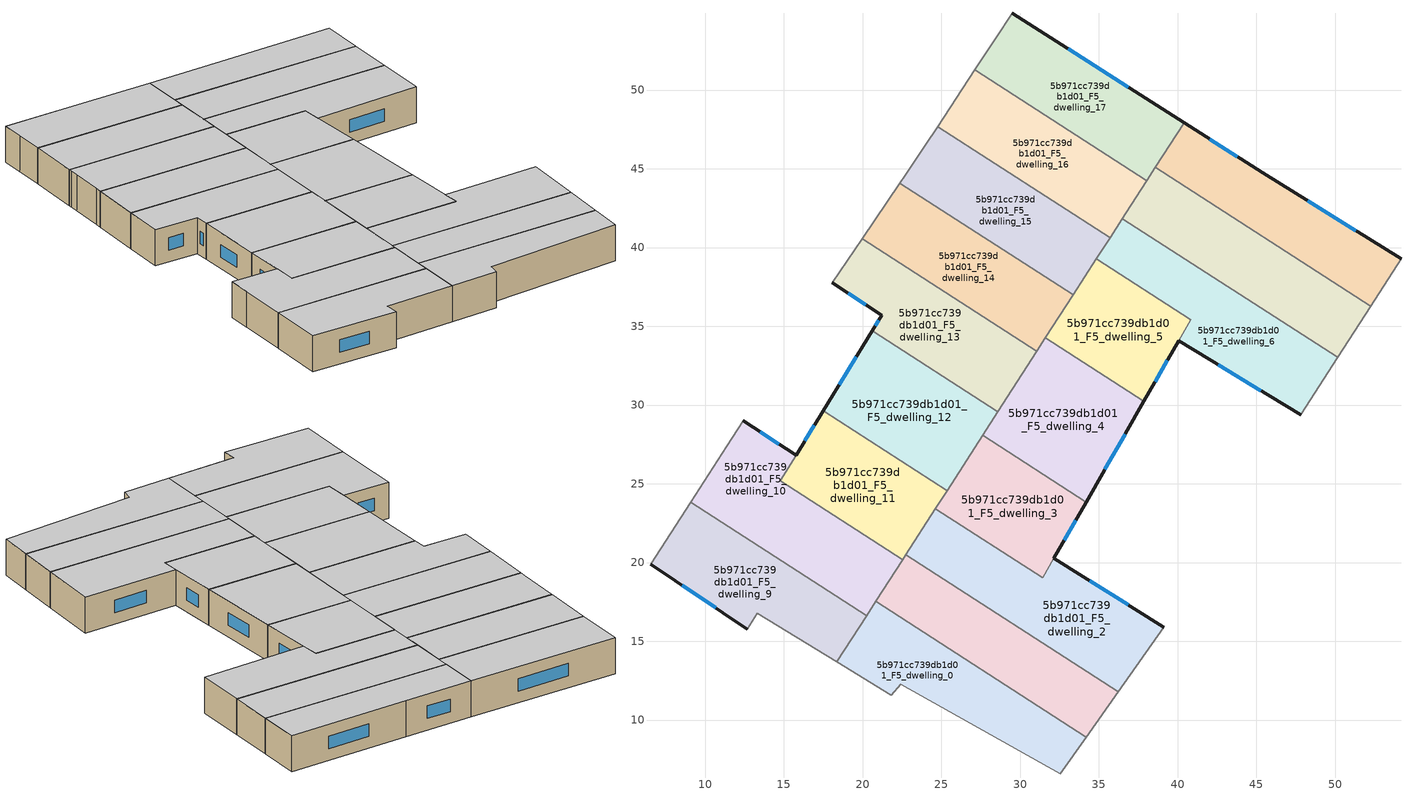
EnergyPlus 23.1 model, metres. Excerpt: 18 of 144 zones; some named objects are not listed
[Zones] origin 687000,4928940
5b971cc739db1d01_F5_dwelling_0
 floor to 5b971cc739db1d01_F4_dwelling_0 (EU_floor_Construction): 34.19,8.92 32.55,6.59 22.43,12.28 21.81,11.59 18.36,13.7 20.83,17.54 z15
 wall adiabatic (EU_wall_Construction): 18.36,13.7 21.81,11.59 22.43,12.28 32.55,6.59 34.19,8.92 z15:18
 wall to 5b971cc739db1d01_F5_dwelling_1 (EU_wall_Construction): 34.19,8.92 20.83,17.54 z15:18
 wall to 5b971cc739db1d01_F5_dwelling_9 (EU_wall_Construction): 20.25,16.63 18.36,13.7 z15:18
 wall to 5b971cc739db1d01_F5_dwelling_10 (EU_wall_Construction): 20.83,17.53 20.25,16.63 z15:18
 ceiling to 5b971cc739db1d01_F6_dwelling_0 (EU_floor_Construction): 32.55,6.59 34.19,8.92 20.83,17.54 18.36,13.7 21.81,11.59 22.43,12.28 z18
5b971cc739db1d01_F5_dwelling_1
 floor to 5b971cc739db1d01_F4_dwelling_1 (EU_floor_Construction): 36.22,11.8 34.19,8.92 20.83,17.54 22.53,20.18 22.73,20.49 z15
 wall adiabatic (EU_wall_Construction): 34.19,8.92 36.22,11.8 z15:18
 wall to 5b971cc739db1d01_F5_dwelling_2 (EU_wall_Construction): 36.22,11.8 22.73,20.49 z15:18
 wall to 5b971cc739db1d01_F5_dwelling_10 (EU_wall_Construction): 22.53,20.18 20.83,17.54 z15:18
 wall to 5b971cc739db1d01_F5_dwelling_11 (EU_wall_Construction): 22.73,20.49 22.53,20.18 z15:18
 ceiling to 5b971cc739db1d01_F6_dwelling_1 (EU_floor_Construction): 34.19,8.92 36.22,11.8 22.73,20.49 22.53,20.18 20.83,17.54 z18
5b971cc739db1d01_F5_dwelling_10
 floor to 5b971cc739db1d01_F4_dwelling_10 (EU_floor_Construction): 15.77,26.81 14.77,25.18 22.53,20.18 20.25,16.63 9.07,23.83 11.36,27.38 12.42,29.01 z15
 wall outside (EU_wall_Construction): 15.77,26.81 12.42,29.01 z15:18
 wall adiabatic (EU_wall_Construction): 12.42,29.01 11.36,27.38 9.07,23.83 z15:18
 wall to 5b971cc739db1d01_F5_dwelling_11 (EU_wall_Construction): 22.53,20.18 14.77,25.18 15.77,26.81 z15:18
 wall to 5b971cc739db1d01_F5_dwelling_9 (EU_wall_Construction): 9.07,23.83 20.25,16.63 z15:18
 window (EU_Window_Construction): 14.68,27.53 13.51,28.29 z15.98:17.02
 ceiling to 5b971cc739db1d01_F6_dwelling_10 (EU_floor_Construction): 20.25,16.63 22.53,20.18 14.77,25.18 15.77,26.81 12.42,29.01 11.36,27.38 9.07,23.83 z18
5b971cc739db1d01_F5_dwelling_11
 floor to 5b971cc739db1d01_F4_dwelling_11 (EU_floor_Construction): 25.35,24.56 22.53,20.18 14.77,25.18 17.49,29.62 z15
 wall outside (EU_wall_Construction): 17.49,29.62 15.77,26.81 z15:18
 wall to 5b971cc739db1d01_F5_dwelling_12 (EU_wall_Construction): 25.35,24.56 17.49,29.62 z15:18
 wall to 5b971cc739db1d01_F5_dwelling_2 (EU_wall_Construction): 22.73,20.49 24.62,23.42 z15:18
 wall to 5b971cc739db1d01_F5_dwelling_3 (EU_wall_Construction): 24.62,23.42 25.35,24.56 z15:18
 window (EU_Window_Construction): 16.93,28.71 16.33,27.73 z15.98:17.02
 ceiling to 5b971cc739db1d01_F6_dwelling_11 (EU_floor_Construction): 22.53,20.18 25.35,24.56 17.49,29.62 14.77,25.18 z18
5b971cc739db1d01_F5_dwelling_12
 floor to 5b971cc739db1d01_F4_dwelling_12 (EU_floor_Construction): 28.58,29.57 25.35,24.56 17.49,29.62 20.6,34.71 z15
 wall outside (EU_wall_Construction): 20.6,34.71 17.49,29.62 z15:18
 wall to 5b971cc739db1d01_F5_dwelling_13 (EU_wall_Construction): 28.58,29.57 20.6,34.71 z15:18
 wall to 5b971cc739db1d01_F5_dwelling_3 (EU_wall_Construction): 25.35,24.56 27.62,28.08 z15:18
 wall to 5b971cc739db1d01_F5_dwelling_4 (EU_wall_Construction): 27.62,28.08 28.58,29.57 z15:18
 window (EU_Window_Construction): 19.59,33.06 18.5,31.28 z15.98:17.02
 ceiling to 5b971cc739db1d01_F6_dwelling_12 (EU_floor_Construction): 25.35,24.56 28.58,29.57 20.6,34.71 17.49,29.62 z18
5b971cc739db1d01_F5_dwelling_13
 floor to 5b971cc739db1d01_F4_dwelling_13 (EU_floor_Construction): 31.06,33.42 28.58,29.57 20.6,34.71 21.21,35.71 18.08,37.77 19.97,40.56 z15
 wall outside (EU_wall_Construction): 18.08,37.77 21.21,35.71 20.6,34.71 z15:18
 wall to 5b971cc739db1d01_F5_dwelling_14 (EU_wall_Construction): 31.06,33.42 19.97,40.56 z15:18
 wall adiabatic (EU_wall_Construction): 19.97,40.56 18.08,37.77 z15:18
 wall to 5b971cc739db1d01_F5_dwelling_4 (EU_wall_Construction): 28.58,29.57 31.06,33.42 z15:18
 window (EU_Window_Construction): 21.01,35.38 20.8,35.03 / 19.1,37.1 20.19,36.38 z15.98:17.02
 ceiling to 5b971cc739db1d01_F6_dwelling_13 (EU_floor_Construction): 28.58,29.57 31.06,33.42 19.97,40.56 18.08,37.77 21.21,35.71 20.6,34.71 z18
5b971cc739db1d01_F5_dwelling_14
 floor to 5b971cc739db1d01_F4_dwelling_14 (EU_floor_Construction): 33.37,37.01 31.06,33.42 19.97,40.56 22.37,44.1 z15
 wall adiabatic (EU_wall_Construction): 22.37,44.1 19.97,40.56 z15:18
 wall to 5b971cc739db1d01_F5_dwelling_15 (EU_wall_Construction): 33.37,37.01 22.37,44.1 z15:18
 wall to 5b971cc739db1d01_F5_dwelling_5 (EU_wall_Construction): 31.61,34.27 33.37,37.01 z15:18
 wall to 5b971cc739db1d01_F5_dwelling_4 (EU_wall_Construction): 31.06,33.42 31.61,34.27 z15:18
 ceiling to 5b971cc739db1d01_F6_dwelling_14 (EU_floor_Construction): 31.06,33.42 33.37,37.01 22.37,44.1 19.97,40.56 z18
5b971cc739db1d01_F5_dwelling_15
 floor to 5b971cc739db1d01_F4_dwelling_15 (EU_floor_Construction): 35.7,40.62 33.37,37.01 22.37,44.1 22.7,44.59 24.17,46.79 24.57,47.4 24.75,47.68 z15
 wall adiabatic (EU_wall_Construction): 24.75,47.68 24.57,47.4 24.17,46.79 22.7,44.59 22.37,44.1 z15:18
 wall to 5b971cc739db1d01_F5_dwelling_16 (EU_wall_Construction): 35.7,40.62 24.75,47.68 z15:18
 wall to 5b971cc739db1d01_F5_dwelling_6 (EU_wall_Construction): 34.83,39.28 35.7,40.62 z15:18
 wall to 5b971cc739db1d01_F5_dwelling_5 (EU_wall_Construction): 33.37,37.01 34.83,39.28 z15:18
 ceiling to 5b971cc739db1d01_F6_dwelling_15 (EU_floor_Construction): 33.37,37.01 35.7,40.62 24.75,47.68 24.57,47.4 24.17,46.79 22.7,44.59 22.37,44.1 z18
5b971cc739db1d01_F5_dwelling_16
 floor to 5b971cc739db1d01_F4_dwelling_16 (EU_floor_Construction): 38.04,44.25 35.7,40.62 24.75,47.68 27.13,51.28 z15
 wall adiabatic (EU_wall_Construction): 27.13,51.28 24.75,47.68 z15:18
 wall to 5b971cc739db1d01_F5_dwelling_17 (EU_wall_Construction): 38.04,44.25 27.13,51.28 z15:18
 wall to 5b971cc739db1d01_F5_dwelling_7 (EU_wall_Construction): 36.49,41.84 36.7,42.18 38.04,44.25 z15:18
 wall to 5b971cc739db1d01_F5_dwelling_6 (EU_wall_Construction): 35.7,40.62 36.49,41.84 z15:18
 ceiling to 5b971cc739db1d01_F6_dwelling_16 (EU_floor_Construction): 35.7,40.62 38.04,44.25 27.13,51.28 24.75,47.68 z18
5b971cc739db1d01_F5_dwelling_17
 floor to 5b971cc739db1d01_F4_dwelling_17 (EU_floor_Construction): 40.4,47.92 38.04,44.25 27.13,51.28 28.45,53.29 29.49,54.88 z15
 wall outside (EU_wall_Construction): 40.4,47.92 29.49,54.88 z15:18
 wall adiabatic (EU_wall_Construction): 29.49,54.88 28.45,53.29 27.13,51.28 z15:18
 wall to 5b971cc739db1d01_F5_dwelling_8 (EU_wall_Construction): 38.57,45.08 40.4,47.92 z15:18
 wall to 5b971cc739db1d01_F5_dwelling_7 (EU_wall_Construction): 38.04,44.26 38.57,45.08 z15:18
 window (EU_Window_Construction): 36.85,50.19 33.04,52.62 z15.98:17.02
 ceiling to 5b971cc739db1d01_F6_dwelling_17 (EU_floor_Construction): 38.04,44.25 40.4,47.92 29.49,54.88 28.45,53.29 27.13,51.28 z18
5b971cc739db1d01_F5_dwelling_2
 floor to 5b971cc739db1d01_F4_dwelling_2 (EU_floor_Construction): 39.12,15.9 36.22,11.8 22.73,20.49 24.62,23.42 31.43,19.03 32.14,20.26 z15
 wall outside (EU_wall_Construction): 39.12,15.9 32.14,20.26 z15:18
 wall adiabatic (EU_wall_Construction): 36.22,11.8 39.12,15.9 z15:18
 wall to 5b971cc739db1d01_F5_dwelling_3 (EU_wall_Construction): 32.14,20.26 31.43,19.03 24.62,23.42 z15:18
 window (EU_Window_Construction): 36.85,17.32 34.41,18.84 z15.98:17.02
 ceiling to 5b971cc739db1d01_F6_dwelling_2 (EU_floor_Construction): 36.22,11.8 39.12,15.9 32.14,20.26 31.43,19.03 24.62,23.42 22.73,20.49 z18
5b971cc739db1d01_F5_dwelling_3
 floor to 5b971cc739db1d01_F4_dwelling_3 (EU_floor_Construction): 34.19,23.84 31.43,19.03 24.62,23.42 27.62,28.08 z15
 wall outside (EU_wall_Construction): 32.14,20.26 34.19,23.84 z15:18
 wall to 5b971cc739db1d01_F5_dwelling_4 (EU_wall_Construction): 34.19,23.84 27.62,28.08 z15:18
 window (EU_Window_Construction): 32.8,21.43 33.52,22.68 z15.98:17.02
 ceiling to 5b971cc739db1d01_F6_dwelling_3 (EU_floor_Construction): 31.43,19.03 34.19,23.84 27.62,28.08 24.62,23.42 z18
5b971cc739db1d01_F5_dwelling_4
 floor to 5b971cc739db1d01_F4_dwelling_4 (EU_floor_Construction): 37.85,30.24 34.19,23.84 27.62,28.08 31.61,34.27 z15
 wall outside (EU_wall_Construction): 34.19,23.84 37.85,30.24 z15:18
 wall to 5b971cc739db1d01_F5_dwelling_5 (EU_wall_Construction): 37.85,30.24 31.61,34.27 z15:18
 window (EU_Window_Construction): 35.38,25.93 36.66,28.16 z15.98:17.02
 ceiling to 5b971cc739db1d01_F6_dwelling_4 (EU_floor_Construction): 34.19,23.84 37.85,30.24 31.61,34.27 27.62,28.08 z18
5b971cc739db1d01_F5_dwelling_5
 floor to 5b971cc739db1d01_F4_dwelling_5 (EU_floor_Construction): 40.82,35.42 37.85,30.24 31.61,34.27 34.83,39.28 z15
 wall outside (EU_wall_Construction): 37.85,30.24 40.06,34.09 z15:18
 wall to 5b971cc739db1d01_F5_dwelling_6 (EU_wall_Construction): 40.06,34.09 40.82,35.42 34.83,39.28 z15:18
 window (EU_Window_Construction): 38.57,31.49 39.34,32.84 z15.98:17.02
 ceiling to 5b971cc739db1d01_F6_dwelling_5 (EU_floor_Construction): 37.85,30.24 40.82,35.42 34.83,39.28 31.61,34.27 z18
5b971cc739db1d01_F5_dwelling_6
 floor to 5b971cc739db1d01_F4_dwelling_6 (EU_floor_Construction): 50.15,33.04 47.8,29.4 40.06,34.09 40.82,35.42 34.83,39.28 36.49,41.84 z15
 wall outside (EU_wall_Construction): 40.06,34.09 47.8,29.4 z15:18
 wall to 5b971cc739db1d01_F5_dwelling_7 (EU_wall_Construction): 50.15,33.04 36.49,41.84 z15:18
 wall adiabatic (EU_wall_Construction): 47.8,29.4 50.15,33.04 z15:18
 window (EU_Window_Construction): 42.57,32.56 45.28,30.92 z15.98:17.02
 ceiling to 5b971cc739db1d01_F6_dwelling_6 (EU_floor_Construction): 47.8,29.4 50.15,33.04 36.49,41.84 34.83,39.28 40.82,35.42 40.06,34.09 z18
5b971cc739db1d01_F5_dwelling_7
 floor to 5b971cc739db1d01_F4_dwelling_7 (EU_floor_Construction): 52.24,36.28 50.15,33.04 36.49,41.84 36.7,42.18 38.57,45.08 z15
 wall to 5b971cc739db1d01_F5_dwelling_8 (EU_wall_Construction): 52.24,36.28 38.57,45.08 z15:18
 wall adiabatic (EU_wall_Construction): 50.15,33.04 52.24,36.28 z15:18
 ceiling to 5b971cc739db1d01_F6_dwelling_7 (EU_floor_Construction): 50.15,33.04 52.24,36.28 38.57,45.08 36.7,42.18 36.49,41.84 z18
5b971cc739db1d01_F5_dwelling_8
 floor to 5b971cc739db1d01_F4_dwelling_8 (EU_floor_Construction): 54.18,39.28 52.24,36.28 38.57,45.08 40.4,47.92 45.39,44.75 z15
 wall outside (EU_wall_Construction): 54.18,39.28 45.39,44.75 40.4,47.92 z15:18
 wall adiabatic (EU_wall_Construction): 52.24,36.28 54.18,39.28 z15:18
 window (EU_Window_Construction): 43.77,45.78 42.02,46.89 / 51.32,41.06 48.25,42.97 z15.98:17.02
 ceiling to 5b971cc739db1d01_F6_dwelling_8 (EU_floor_Construction): 52.24,36.28 54.18,39.28 45.39,44.75 40.4,47.92 38.57,45.08 z18
5b971cc739db1d01_F5_dwelling_9
 floor to 5b971cc739db1d01_F4_dwelling_9 (EU_floor_Construction): 20.25,16.63 18.36,13.7 13.3,16.78 12.68,15.78 6.53,19.9 9.07,23.83 z15
 wall outside (EU_wall_Construction): 6.53,19.9 12.68,15.78 z15:18
 wall adiabatic (EU_wall_Construction): 12.68,15.78 13.3,16.78 18.36,13.7 / 9.07,23.83 6.53,19.9 z15:18
 window (EU_Window_Construction): 8.53,18.56 10.68,17.12 z15.98:17.02
 ceiling to 5b971cc739db1d01_F6_dwelling_9 (EU_floor_Construction): 18.36,13.7 20.25,16.63 9.07,23.83 6.53,19.9 12.68,15.78 13.3,16.78 z18
[Building]
EU S2 Campaign: North Axis=0; Terrain=City; Solar Distribution=FullExterior
[Site:Location]
Bologna: Latitude=44.5; Longitude=11.25; Time Zone=1; Elevation=37
[SizingPeriod:WeatherFileDays]
AnnualSizingPeriod: Begin Month=1; Begin Day of Month=1; End Month=12; End Day of Month=31; Day of Week for Start Day=Monday; Use Weather File Daylight Saving Period=No; Use Weather File Rain and Snow Indicators=No
[MATERIAL]
EU_InternalMass_Material: Roughness=MediumRough; Thickness=0.1; Conductivity=1; Density=1800; Specific Heat=900; Thermal Absorptance=0.9; Solar Absorptance=0.7; Visible Absorptance=0.7
[MATERIAL:NOMASS] Roughness=MediumRough; Thermal Absorptance=0.9; Solar Absorptance=0.7; Visible Absorptance=0.7
Name | Thermal Resistance
EU_wall_NoMass | 0.905828
EU_floor_NoMass | 0.67114
[WINDOWMATERIAL:SIMPLEGLAZINGSYSTEM]
EU_Window_SimpleGlazing: UFactor=4.52486; Solar Heat Gain Coefficient=0.85; Visible Transmittance=0.85
[CONSTRUCTION]
EU_wall_Construction: EU_wall_NoMass
EU_floor_Construction: EU_floor_NoMass
EU_Window_Construction: EU_Window_SimpleGlazing
EU_InternalMass_Construction: EU_InternalMass_Material
[ZONE] Type=1; Multiplier=1; Ceiling Height=autocalculate; Floor Area=autocalculate; Part of Total Floor Area=Yes
Name | Volume
5b971cc739db1d01_F5_dwelling_0 | 168.436
5b971cc739db1d01_F5_dwelling_1 | 168.46
5b971cc739db1d01_F5_dwelling_10 | 191.74
5b971cc739db1d01_F5_dwelling_11 | 145.154
5b971cc739db1d01_F5_dwelling_12 | 168.438
5b971cc739db1d01_F5_dwelling_13; 5b971cc739db1d01_F5_dwelling_16; 5b971cc739db1d01_F5_dwelling_4 | 168.426
5b971cc739db1d01_F5_dwelling_14 | 168.458
5b971cc739db1d01_F5_dwelling_15 | 168.444
5b971cc739db1d01_F5_dwelling_17 | 168.457
5b971cc739db1d01_F5_dwelling_2 | 204.521
5b971cc739db1d01_F5_dwelling_3 | 132.349
5b971cc739db1d01_F5_dwelling_5 | 130.07
5b971cc739db1d01_F5_dwelling_6 | 187.3
5b971cc739db1d01_F5_dwelling_7 | 187.932
5b971cc739db1d01_F5_dwelling_8 | 168.45
5b971cc739db1d01_F5_dwelling_9 | 168.433
[INTERNALMASS] Construction=EU_InternalMass_Construction
Name | Zone or ZoneList | Surface Area
5b971cc739db1d01_F5_dwelling_0_EU_InternalMass | 5b971cc739db1d01_F5_dwelling_0 | 56.1451
5b971cc739db1d01_F5_dwelling_1_EU_InternalMass | 5b971cc739db1d01_F5_dwelling_1 | 56.1549
5b971cc739db1d01_F5_dwelling_2_EU_InternalMass | 5b971cc739db1d01_F5_dwelling_2 | 68.1744
5b971cc739db1d01_F5_dwelling_3_EU_InternalMass | 5b971cc739db1d01_F5_dwelling_3 | 44.1213
5b971cc739db1d01_F5_dwelling_4_EU_InternalMass | 5b971cc739db1d01_F5_dwelling_4 | 56.1423
5b971cc739db1d01_F5_dwelling_5_EU_InternalMass | 5b971cc739db1d01_F5_dwelling_5 | 43.3524
5b971cc739db1d01_F5_dwelling_6_EU_InternalMass | 5b971cc739db1d01_F5_dwelling_6 | 62.4369
5b971cc739db1d01_F5_dwelling_7_EU_InternalMass | 5b971cc739db1d01_F5_dwelling_7 | 62.642
5b971cc739db1d01_F5_dwelling_8_EU_InternalMass | 5b971cc739db1d01_F5_dwelling_8 | 56.1504
5b971cc739db1d01_F5_dwelling_9_EU_InternalMass | 5b971cc739db1d01_F5_dwelling_9 | 56.1443
5b971cc739db1d01_F5_dwelling_10_EU_InternalMass | 5b971cc739db1d01_F5_dwelling_10 | 63.9151
5b971cc739db1d01_F5_dwelling_11_EU_InternalMass | 5b971cc739db1d01_F5_dwelling_11 | 48.3802
5b971cc739db1d01_F5_dwelling_12_EU_InternalMass | 5b971cc739db1d01_F5_dwelling_12 | 56.1462
5b971cc739db1d01_F5_dwelling_13_EU_InternalMass | 5b971cc739db1d01_F5_dwelling_13 | 56.1421
5b971cc739db1d01_F5_dwelling_14_EU_InternalMass | 5b971cc739db1d01_F5_dwelling_14 | 56.1528
5b971cc739db1d01_F5_dwelling_15_EU_InternalMass | 5b971cc739db1d01_F5_dwelling_15 | 56.1477
5b971cc739db1d01_F5_dwelling_16_EU_InternalMass | 5b971cc739db1d01_F5_dwelling_16 | 56.1423
5b971cc739db1d01_F5_dwelling_17_EU_InternalMass | 5b971cc739db1d01_F5_dwelling_17 | 56.1525
[OTHEREQUIPMENT] Fuel Type=Electricity; Design Level Calculation Method=Watts/Area; Power per Zone Floor Area=1; Fraction Latent=0; Fraction Radiant=0; Fraction Lost=0; Carbon Dioxide Generation Rate=0; EndUse Subcategory=EU_Step8_InternalGains
Name | Zone or ZoneList or Space or SpaceList | Schedule
EU_Step8_InternalGain_5b971cc739db1d01_F5_dwelling_0_f000 | 5b971cc739db1d01_F5_dwelling_0 | EU_Step8_GainSchedule_5b971cc739db1d01_F5_dwelling_0_f000
EU_Step8_InternalGain_5b971cc739db1d01_F5_dwelling_1_f000 | 5b971cc739db1d01_F5_dwelling_1 | EU_Step8_GainSchedule_5b971cc739db1d01_F5_dwelling_1_f000
EU_Step8_InternalGain_5b971cc739db1d01_F5_dwelling_2_f000 | 5b971cc739db1d01_F5_dwelling_2 | EU_Step8_GainSchedule_5b971cc739db1d01_F5_dwelling_2_f000
EU_Step8_InternalGain_5b971cc739db1d01_F5_dwelling_3_f000 | 5b971cc739db1d01_F5_dwelling_3 | EU_Step8_GainSchedule_5b971cc739db1d01_F5_dwelling_3_f000
EU_Step8_InternalGain_5b971cc739db1d01_F5_dwelling_4_f000 | 5b971cc739db1d01_F5_dwelling_4 | EU_Step8_GainSchedule_5b971cc739db1d01_F5_dwelling_4_f000
EU_Step8_InternalGain_5b971cc739db1d01_F5_dwelling_5_f000 | 5b971cc739db1d01_F5_dwelling_5 | EU_Step8_GainSchedule_5b971cc739db1d01_F5_dwelling_5_f000
EU_Step8_InternalGain_5b971cc739db1d01_F5_dwelling_6_f000 | 5b971cc739db1d01_F5_dwelling_6 | EU_Step8_GainSchedule_5b971cc739db1d01_F5_dwelling_6_f000
EU_Step8_InternalGain_5b971cc739db1d01_F5_dwelling_7_f000 | 5b971cc739db1d01_F5_dwelling_7 | EU_Step8_GainSchedule_5b971cc739db1d01_F5_dwelling_7_f000
EU_Step8_InternalGain_5b971cc739db1d01_F5_dwelling_8_f000 | 5b971cc739db1d01_F5_dwelling_8 | EU_Step8_GainSchedule_5b971cc739db1d01_F5_dwelling_8_f000
EU_Step8_InternalGain_5b971cc739db1d01_F5_dwelling_9_f000 | 5b971cc739db1d01_F5_dwelling_9 | EU_Step8_GainSchedule_5b971cc739db1d01_F5_dwelling_9_f000
EU_Step8_InternalGain_5b971cc739db1d01_F5_dwelling_10_f000 | 5b971cc739db1d01_F5_dwelling_10 | EU_Step8_GainSchedule_5b971cc739db1d01_F5_dwelling_10_f000
EU_Step8_InternalGain_5b971cc739db1d01_F5_dwelling_11_f000 | 5b971cc739db1d01_F5_dwelling_11 | EU_Step8_GainSchedule_5b971cc739db1d01_F5_dwelling_11_f000
EU_Step8_InternalGain_5b971cc739db1d01_F5_dwelling_12_f000 | 5b971cc739db1d01_F5_dwelling_12 | EU_Step8_GainSchedule_5b971cc739db1d01_F5_dwelling_12_f000
EU_Step8_InternalGain_5b971cc739db1d01_F5_dwelling_13_f000 | 5b971cc739db1d01_F5_dwelling_13 | EU_Step8_GainSchedule_5b971cc739db1d01_F5_dwelling_13_f000
EU_Step8_InternalGain_5b971cc739db1d01_F5_dwelling_14_f000 | 5b971cc739db1d01_F5_dwelling_14 | EU_Step8_GainSchedule_5b971cc739db1d01_F5_dwelling_14_f000
EU_Step8_InternalGain_5b971cc739db1d01_F5_dwelling_15_f000 | 5b971cc739db1d01_F5_dwelling_15 | EU_Step8_GainSchedule_5b971cc739db1d01_F5_dwelling_15_f000
EU_Step8_InternalGain_5b971cc739db1d01_F5_dwelling_16_f000 | 5b971cc739db1d01_F5_dwelling_16 | EU_Step8_GainSchedule_5b971cc739db1d01_F5_dwelling_16_f000
EU_Step8_InternalGain_5b971cc739db1d01_F5_dwelling_17_f000 | 5b971cc739db1d01_F5_dwelling_17 | EU_Step8_GainSchedule_5b971cc739db1d01_F5_dwelling_17_f000
[ZONEVENTILATION:DESIGNFLOWRATE] Schedule=EU_AlwaysOn; Design Flow Rate Calculation Method=AirChanges/Hour; Air Changes per Hour=0.73129; Ventilation Type=Natural; Fan Pressure Rise=0; Fan Total Efficiency=1; Constant Term Coefficient=1; Temperature Term Coefficient=0; Velocity Term Coefficient=0; Velocity Squared Term Coefficient=0; Minimum Indoor Temperature=-100; Maximum Indoor Temperature=100; Delta Temperature=-100; Minimum Outdoor Temperature=-100; Maximum Outdoor Temperature=100; Maximum Wind Speed=40
Name | Zone or ZoneList or Space or SpaceList
EU_ConstantAir_5b971cc739db1d01_F5_dwelling_0 | 5b971cc739db1d01_F5_dwelling_0
EU_ConstantAir_5b971cc739db1d01_F5_dwelling_1 | 5b971cc739db1d01_F5_dwelling_1
EU_ConstantAir_5b971cc739db1d01_F5_dwelling_2 | 5b971cc739db1d01_F5_dwelling_2
EU_ConstantAir_5b971cc739db1d01_F5_dwelling_3 | 5b971cc739db1d01_F5_dwelling_3
EU_ConstantAir_5b971cc739db1d01_F5_dwelling_4 | 5b971cc739db1d01_F5_dwelling_4
EU_ConstantAir_5b971cc739db1d01_F5_dwelling_5 | 5b971cc739db1d01_F5_dwelling_5
EU_ConstantAir_5b971cc739db1d01_F5_dwelling_6 | 5b971cc739db1d01_F5_dwelling_6
EU_ConstantAir_5b971cc739db1d01_F5_dwelling_7 | 5b971cc739db1d01_F5_dwelling_7
EU_ConstantAir_5b971cc739db1d01_F5_dwelling_8 | 5b971cc739db1d01_F5_dwelling_8
EU_ConstantAir_5b971cc739db1d01_F5_dwelling_9 | 5b971cc739db1d01_F5_dwelling_9
EU_ConstantAir_5b971cc739db1d01_F5_dwelling_10 | 5b971cc739db1d01_F5_dwelling_10
EU_ConstantAir_5b971cc739db1d01_F5_dwelling_11 | 5b971cc739db1d01_F5_dwelling_11
EU_ConstantAir_5b971cc739db1d01_F5_dwelling_12 | 5b971cc739db1d01_F5_dwelling_12
EU_ConstantAir_5b971cc739db1d01_F5_dwelling_13 | 5b971cc739db1d01_F5_dwelling_13
EU_ConstantAir_5b971cc739db1d01_F5_dwelling_14 | 5b971cc739db1d01_F5_dwelling_14
EU_ConstantAir_5b971cc739db1d01_F5_dwelling_15 | 5b971cc739db1d01_F5_dwelling_15
EU_ConstantAir_5b971cc739db1d01_F5_dwelling_16 | 5b971cc739db1d01_F5_dwelling_16
EU_ConstantAir_5b971cc739db1d01_F5_dwelling_17 | 5b971cc739db1d01_F5_dwelling_17
[HVACTEMPLATE:ZONE:IDEALLOADSAIRSYSTEM] System Availability Schedule=EU_AlwaysOn; Maximum Heating Supply Air Temperature=50; Minimum Cooling Supply Air Temperature=13; Maximum Heating Supply Air Humidity Ratio=0.0156; Minimum Cooling Supply Air Humidity Ratio=0.0077; Heating Limit=NoLimit; Cooling Limit=NoLimit; Heating Availability Schedule=EU_AlwaysOn; Cooling Availability Schedule=EU_CoolingOff; Dehumidification Control Type=ConstantSensibleHeatRatio; Cooling Sensible Heat Ratio=0.7; Dehumidification Setpoint=60; Humidification Control Type=None; Humidification Setpoint=30; Outdoor Air Method=None; Outdoor Air Flow Rate per Person=0.00944; Outdoor Air Flow Rate per Zone Floor Area=0; Outdoor Air Flow Rate per Zone=0; Demand Controlled Ventilation Type=None; Outdoor Air Economizer Type=NoEconomizer; Heat Recovery Type=None; Sensible Heat Recovery Effectiveness=0.7; Latent Heat Recovery Effectiveness=0.65
Name | Template Thermostat
5b971cc739db1d01_F5_dwelling_0 | EU_HeatOnly_5b971cc739db1d01_F5_dwelling_0
5b971cc739db1d01_F5_dwelling_1 | EU_HeatOnly_5b971cc739db1d01_F5_dwelling_1
5b971cc739db1d01_F5_dwelling_2 | EU_HeatOnly_5b971cc739db1d01_F5_dwelling_2
5b971cc739db1d01_F5_dwelling_3 | EU_HeatOnly_5b971cc739db1d01_F5_dwelling_3
5b971cc739db1d01_F5_dwelling_4 | EU_HeatOnly_5b971cc739db1d01_F5_dwelling_4
5b971cc739db1d01_F5_dwelling_5 | EU_HeatOnly_5b971cc739db1d01_F5_dwelling_5
5b971cc739db1d01_F5_dwelling_6 | EU_HeatOnly_5b971cc739db1d01_F5_dwelling_6
5b971cc739db1d01_F5_dwelling_7 | EU_HeatOnly_5b971cc739db1d01_F5_dwelling_7
5b971cc739db1d01_F5_dwelling_8 | EU_HeatOnly_5b971cc739db1d01_F5_dwelling_8
5b971cc739db1d01_F5_dwelling_9 | EU_HeatOnly_5b971cc739db1d01_F5_dwelling_9
5b971cc739db1d01_F5_dwelling_10 | EU_HeatOnly_5b971cc739db1d01_F5_dwelling_10
5b971cc739db1d01_F5_dwelling_11 | EU_HeatOnly_5b971cc739db1d01_F5_dwelling_11
5b971cc739db1d01_F5_dwelling_12 | EU_HeatOnly_5b971cc739db1d01_F5_dwelling_12
5b971cc739db1d01_F5_dwelling_13 | EU_HeatOnly_5b971cc739db1d01_F5_dwelling_13
5b971cc739db1d01_F5_dwelling_14 | EU_HeatOnly_5b971cc739db1d01_F5_dwelling_14
5b971cc739db1d01_F5_dwelling_15 | EU_HeatOnly_5b971cc739db1d01_F5_dwelling_15
5b971cc739db1d01_F5_dwelling_16 | EU_HeatOnly_5b971cc739db1d01_F5_dwelling_16
5b971cc739db1d01_F5_dwelling_17 | EU_HeatOnly_5b971cc739db1d01_F5_dwelling_17
[SIZING:ZONE] Zone Cooling Design Supply Air Temperature Input Method=SupplyAirTemperature; Zone Cooling Design Supply Air Temperature=13; Zone Heating Design Supply Air Temperature Input Method=SupplyAirTemperature; Zone Heating Design Supply Air Temperature=50; Zone Cooling Design Supply Air Humidity Ratio=0.008; Zone Heating Design Supply Air Humidity Ratio=0.008; Cooling Design Air Flow Method=DesignDay; Cooling Design Air Flow Rate=0; Cooling Minimum Air Flow per Zone Floor Area=0.000762; Cooling Minimum Air Flow=0; Cooling Minimum Air Flow Fraction=0.2; Heating Design Air Flow Method=DesignDay; Heating Design Air Flow Rate=0; Heating Maximum Air Flow per Zone Floor Area=0.002032; Heating Maximum Air Flow=0.141576; Heating Maximum Air Flow Fraction=0.3; Account for Dedicated Outdoor Air System=No; Dedicated Outdoor Air System Control Strategy=NeutralSupplyAir; Dedicated Outdoor Air Low Setpoint Temperature for Design=autosize; Dedicated Outdoor Air High Setpoint Temperature for Design=autosize; Zone Load Sizing Method=Sensible Load Only No Latent Load; Zone Latent Cooling Design Supply Air Humidity Ratio Input Method=HumidityRatioDifference; Zone Cooling Design Supply Air Humidity Ratio Difference=0.005; Zone Latent Heating Design Supply Air Humidity Ratio Input Method=HumidityRatioDifference; Zone Humidification Design Supply Air Humidity Ratio Difference=0.005
5b971cc739db1d01_F5_dwelling_0; 5b971cc739db1d01_F5_dwelling_1; 5b971cc739db1d01_F5_dwelling_2; 5b971cc739db1d01_F5_dwelling_3; 5b971cc739db1d01_F5_dwelling_4; 5b971cc739db1d01_F5_dwelling_5; 5b971cc739db1d01_F5_dwelling_6; 5b971cc739db1d01_F5_dwelling_7; 5b971cc739db1d01_F5_dwelling_8; 5b971cc739db1d01_F5_dwelling_9; 5b971cc739db1d01_F5_dwelling_10; 5b971cc739db1d01_F5_dwelling_11; 5b971cc739db1d01_F5_dwelling_12; 5b971cc739db1d01_F5_dwelling_13; 5b971cc739db1d01_F5_dwelling_14; 5b971cc739db1d01_F5_dwelling_15; 5b971cc739db1d01_F5_dwelling_16; 5b971cc739db1d01_F5_dwelling_17
[SCHEDULE:CONSTANT]
Name | Hourly Value
EU_AlwaysOn | 1
EU_CoolingOff | 0
[SCHEDULE:FILE] Column Number=1; Rows to Skip at Top=0; Number of Hours of Data=8760; Column Separator=Comma; Interpolate to Timestep=No; Minutes per Item=60; Adjust Schedule for Daylight Savings=Yes
Name | File
EU_Step8_GainSchedule_5b971cc739db1d01_F5_dwelling_0_f000 | ../../schedules/5b971cc739db1d01/5b971cc739db1d01_F5_dwelling_0_f000_gain.csv
EU_Step8_GainSchedule_5b971cc739db1d01_F5_dwelling_1_f000 | ../../schedules/5b971cc739db1d01/5b971cc739db1d01_F5_dwelling_1_f000_gain.csv
EU_Step8_GainSchedule_5b971cc739db1d01_F5_dwelling_2_f000 | ../../schedules/5b971cc739db1d01/5b971cc739db1d01_F5_dwelling_2_f000_gain.csv
EU_Step8_GainSchedule_5b971cc739db1d01_F5_dwelling_3_f000 | ../../schedules/5b971cc739db1d01/5b971cc739db1d01_F5_dwelling_3_f000_gain.csv
EU_Step8_GainSchedule_5b971cc739db1d01_F5_dwelling_4_f000 | ../../schedules/5b971cc739db1d01/5b971cc739db1d01_F5_dwelling_4_f000_gain.csv
EU_Step8_GainSchedule_5b971cc739db1d01_F5_dwelling_5_f000 | ../../schedules/5b971cc739db1d01/5b971cc739db1d01_F5_dwelling_5_f000_gain.csv
EU_Step8_GainSchedule_5b971cc739db1d01_F5_dwelling_6_f000 | ../../schedules/5b971cc739db1d01/5b971cc739db1d01_F5_dwelling_6_f000_gain.csv
EU_Step8_GainSchedule_5b971cc739db1d01_F5_dwelling_7_f000 | ../../schedules/5b971cc739db1d01/5b971cc739db1d01_F5_dwelling_7_f000_gain.csv
EU_Step8_GainSchedule_5b971cc739db1d01_F5_dwelling_8_f000 | ../../schedules/5b971cc739db1d01/5b971cc739db1d01_F5_dwelling_8_f000_gain.csv
EU_Step8_GainSchedule_5b971cc739db1d01_F5_dwelling_9_f000 | ../../schedules/5b971cc739db1d01/5b971cc739db1d01_F5_dwelling_9_f000_gain.csv
EU_Step8_GainSchedule_5b971cc739db1d01_F5_dwelling_10_f000 | ../../schedules/5b971cc739db1d01/5b971cc739db1d01_F5_dwelling_10_f000_gain.csv
EU_Step8_GainSchedule_5b971cc739db1d01_F5_dwelling_11_f000 | ../../schedules/5b971cc739db1d01/5b971cc739db1d01_F5_dwelling_11_f000_gain.csv
EU_Step8_GainSchedule_5b971cc739db1d01_F5_dwelling_12_f000 | ../../schedules/5b971cc739db1d01/5b971cc739db1d01_F5_dwelling_12_f000_gain.csv
EU_Step8_GainSchedule_5b971cc739db1d01_F5_dwelling_13_f000 | ../../schedules/5b971cc739db1d01/5b971cc739db1d01_F5_dwelling_13_f000_gain.csv
EU_Step8_GainSchedule_5b971cc739db1d01_F5_dwelling_14_f000 | ../../schedules/5b971cc739db1d01/5b971cc739db1d01_F5_dwelling_14_f000_gain.csv
EU_Step8_GainSchedule_5b971cc739db1d01_F5_dwelling_15_f000 | ../../schedules/5b971cc739db1d01/5b971cc739db1d01_F5_dwelling_15_f000_gain.csv
EU_Step8_GainSchedule_5b971cc739db1d01_F5_dwelling_16_f000 | ../../schedules/5b971cc739db1d01/5b971cc739db1d01_F5_dwelling_16_f000_gain.csv
EU_Step8_GainSchedule_5b971cc739db1d01_F5_dwelling_17_f000 | ../../schedules/5b971cc739db1d01/5b971cc739db1d01_F5_dwelling_17_f000_gain.csv
